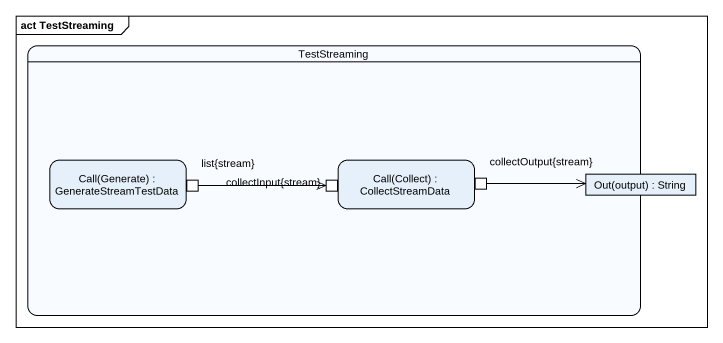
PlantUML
@startuml
mainframe act TestStreaming
hide empty description
state TestStreaming {
  state "Call(Generate) : GenerateStreamTestData" as Call_Generate {
    state "list{stream}" as list_stream <<outputPin>>
  }
  state "Call(Collect) : CollectStreamData" as Call_Collect {
    state "collectInput{stream}" as collectInput_stream <<inputPin>>
    state "collectOutput{stream}" as collectOutput_stream <<outputPin>>
  }
  state "Out(output) : String" as Out_output <<object>>
}
list_stream -right-> collectInput_stream
collectOutput_stream -right-> Out_output
@enduml
